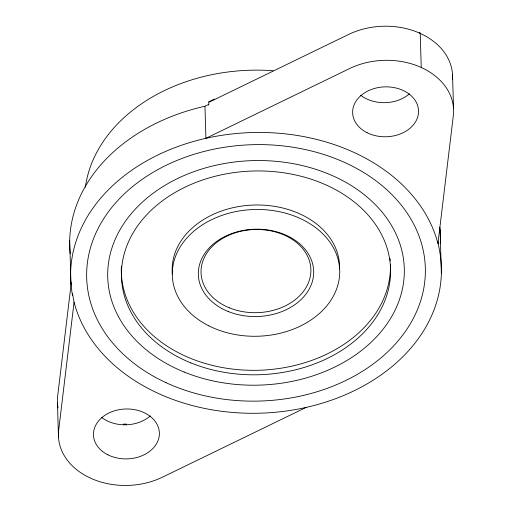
<?xml version="1.0" encoding="UTF-8"?>
<svg xmlns="http://www.w3.org/2000/svg" width="511" height="511" viewBox="0 0 511 511"><rect width="100%" height="100%" fill="white"/><g stroke="black" fill="none" stroke-linecap="round" stroke-linejoin="round"><path stroke-width="0.77" d="M71.284 282.685L57.666 396.114A68.033 51.502 -1.7 0 0 58.069 407.931M72.505 293.589L74.069 302.205L58.676 430.205A68.033 51.502 -1.7 0 0 90.773 478.258A68.033 51.502 -1.7 0 0 162.364 477.223L306.102 407.427M70.167 253.609A185.442 140.378 -1.7 0 1 204.956 106.231L208.833 104.346L208.775 102.353L348.636 34.441A68.033 51.502 -1.7 0 1 419.071 32.889A68.033 51.502 -1.7 0 1 452.51 79.409M208.475 101.893L212.257 100.239M123.323 424.13L126.632 424.117M452.529 74.568L453.538 108.658M440.08 229.471L441.37 273.423M437.882 241.537L439.447 250.16A185.442 140.378 -1.7 0 1 287.323 410.863A185.442 140.378 -1.7 0 1 74.069 302.205M72.568 295.594A185.442 140.378 -1.7 0 1 224.687 134.885A185.442 140.378 -1.7 0 1 437.946 243.549L453.334 115.55A68.033 51.502 -1.7 0 0 421.243 67.49L420.227 33.4A2.747 0.977 -65.6 0 0 419.135 32.972M204.956 106.231L205.907 138.328L349.652 68.531A68.033 51.502 -1.7 0 1 421.243 67.49M69.688 240.234L70.978 284.18M57.462 403.007L58.471 437.097M390.436 264.557A134.617 101.906 -1.7 0 1 254.721 370.328A134.617 101.906 -1.7 0 1 121.375 266.218M390.027 258.451A134.617 101.906 -1.7 0 1 390.238 260.751M172.379 274.037A83.734 63.383 -1.7 0 1 253.858 205.039A83.734 63.383 -1.7 0 1 339.566 268.869M439.862 227.184A185.442 140.378 -1.7 0 1 440.335 243.606M212.225 100.099A75.724 57.289 -32.6 0 1 214.716 99.128M409.394 93.832A32.966 24.956 -1.7 0 1 360.619 95.167M150.228 415.967A32.966 24.956 -1.7 0 1 101.459 417.302M85.337 187.301A169.397 128.229 -1.7 0 1 273.034 70.742M208.654 105.106A0.69 0.517 -1.7 0 1 208.833 104.346M190.814 362.874A134.617 101.906 -1.7 0 0 390.576 269.342A134.617 101.906 -1.7 0 0 186.624 186.419A134.617 101.906 -1.7 0 0 190.814 362.874M367.026 132.675A32.966 24.956 -1.7 0 0 418.458 113.25A32.966 24.956 -1.7 0 0 371.28 89.508A32.966 24.956 -1.7 0 0 367.026 132.675M107.866 454.803A32.966 24.956 -1.7 0 0 159.291 435.385A32.966 24.956 -1.7 0 0 112.113 411.636A32.966 24.956 -1.7 0 0 107.866 454.803M165.928 382.63A169.397 128.229 -1.7 0 0 425.254 275.506A169.397 128.229 -1.7 0 0 176.838 160.499A169.397 128.229 -1.7 0 0 165.928 382.63M184.164 372.053A148.356 112.305 -1.7 0 0 404.31 268.978A148.356 112.305 -1.7 0 0 179.546 177.592A148.356 112.305 -1.7 0 0 184.164 372.053M208.865 325.865A83.734 63.383 -1.7 0 0 339.489 276.54A83.734 63.383 -1.7 0 0 219.666 216.223A83.734 63.383 -1.7 0 0 208.865 325.865M229.413 307.846A54.945 41.595 -1.7 0 0 310.88 269.578A54.945 41.595 -1.7 0 0 227.567 235.827A54.945 41.595 -1.7 0 0 229.413 307.846M228.142 311.474A57.692 43.671 -1.7 0 0 313.677 271.296A57.692 43.671 -1.7 0 0 226.201 235.858A57.692 43.671 -1.7 0 0 228.142 311.474"/></g></svg>
